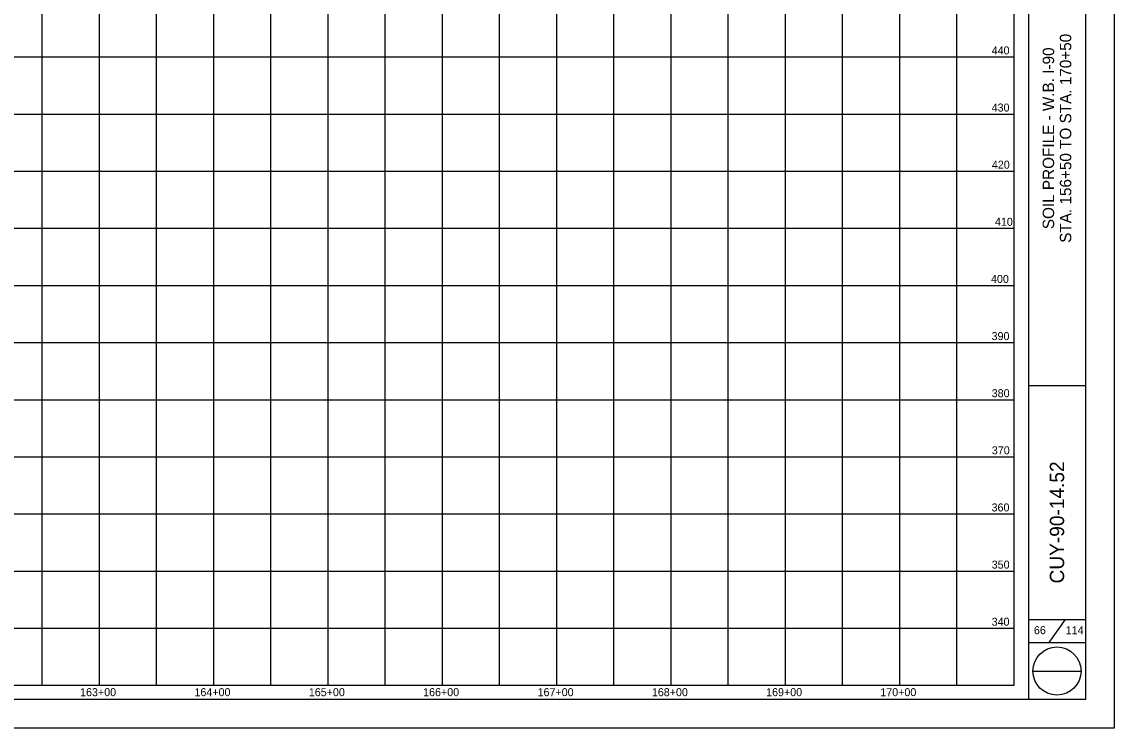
# Model space of a CAD drawing. Extents: x 2191396 to 2193315, y 665822 to 666922.
# Drawn here: x 2192360 to 2193315, y 665822 to 666440 of the extents above; entities that cross this region are included whole.
import ezdxf

# ---------------------------------------------------------------- set-up
doc = ezdxf.new("R2010")
doc.units = 0
for name, color, linetype in [('SH_Border', 7, 'Continuous'), ('SH_Cut_Line', 7, 'Continuous'), ('SH_Data', 7, 'Continuous'), ('SH_Major_Grid_Line', 7, 'Continuous')]:
    doc.layers.add(name, color=color, linetype=linetype)

msp = doc.modelspace()

# ---------------------------------------------------------------- linework, layer by layer
at = {"layer": 'SH_Border'}
for p, q in [((2193239.93, 666897.15), (2193239.93, 665847.15)), ((2193289.93, 666897.15), (2193289.93, 665847.15)), ((2193239.93, 666122.15), (2193289.93, 666122.15)), ((2193239.93, 665917.16), (2193289.93, 665917.16)), ((2193271.98, 665917.16), (2193257.88, 665897.16)), ((2193239.93, 665897.15), (2193289.93, 665897.15)), ((2193243.88, 665872.15), (2193285.99, 665872.15)), ((2193289.93, 665847.15), (2191714.94, 665847.15))]:
    msp.add_line(p, q, dxfattribs=at)
msp.add_circle((2193264.93, 665872.15), 21.05, dxfattribs=at)
at = {"layer": 'SH_Cut_Line'}
msp.add_lwpolyline([(2191614.94, 665822.15), (2191614.94, 666922.15), (2193314.94, 666922.15), (2193314.94, 665822.15), (2191614.94, 665822.15)], dxfattribs=at)
at = {"layer": 'SH_Data'}
for p, q in [((2193227.44, 665859.65), (2193227.44, 666859.65)), ((2191727.44, 665859.65), (2193227.44, 665859.65))]:
    msp.add_line(p, q, dxfattribs=at)
at = {"layer": 'SH_Major_Grid_Line'}
for p, q in [((2192377.44, 665859.65), (2192377.44, 666859.65)), ((2192427.44, 665859.65), (2192427.44, 666859.65)), ((2192477.44, 665859.65), (2192477.44, 666859.65)), ((2192527.44, 665859.65), (2192527.44, 666859.65)), ((2192577.44, 665859.65), (2192577.44, 666859.65)), ((2192627.44, 665859.65), (2192627.44, 666859.65)), ((2192677.44, 665859.65), (2192677.44, 666859.65)), ((2192727.44, 665859.65), (2192727.44, 666859.65)), ((2192777.44, 665859.65), (2192777.44, 666859.65)), ((2192827.44, 665859.65), (2192827.44, 666859.65)), ((2192877.44, 665859.65), (2192877.44, 666859.65)), ((2192927.44, 665859.65), (2192927.44, 666859.65)), ((2192977.44, 665859.65), (2192977.44, 666859.65)), ((2193027.44, 665859.65), (2193027.44, 666859.65)), ((2193077.44, 665859.65), (2193077.44, 666859.65)), ((2193127.44, 665859.65), (2193127.44, 666859.65)), ((2193177.44, 665859.65), (2193177.44, 666859.65)), ((2191727.44, 666409.65), (2193227.44, 666409.65)), ((2191727.44, 666359.65), (2193227.44, 666359.65)), ((2191727.44, 666309.65), (2193227.44, 666309.65)), ((2191727.44, 666259.65), (2193227.44, 666259.65)), ((2191727.44, 666209.65), (2193227.44, 666209.65)), ((2191727.44, 666159.65), (2193227.44, 666159.65)), ((2191727.44, 666109.65), (2193227.44, 666109.65)), ((2191727.44, 666059.65), (2193227.44, 666059.65)), ((2191727.44, 666009.65), (2193227.44, 666009.65)), ((2191727.44, 665959.65), (2193227.44, 665959.65)), ((2191727.44, 665909.65), (2193227.44, 665909.65))]:
    msp.add_line(p, q, dxfattribs=at)

# ---------------------------------------------------------------- texts
at = {"layer": 'SH_Data'}
for s, height, rotation, p in [('STA. 156+50 TO STA. 170+50', 10, 90, (2193277.44, 666246.99)), ('440', 7, 360, (2193207.85, 666411.81)), ('SOIL PROFILE - W.B. I-90', 10, 90, (2193262.44, 666258.88)), ('430', 7, 360, (2193207.79, 666361.81)), ('420', 7, 360, (2193208.01, 666311.81)), ('410', 7, 360, (2193210.66, 666261.81)), ('400', 7, 360, (2193207.24, 666211.81)), ('390', 7, 360, (2193207.74, 666161.81)), ('380', 7, 360, (2193207.85, 666111.81)), ('370', 7, 360, (2193207.96, 666061.81)), ('CUY-90-14.52', 12.5, 90, (2193271.18, 665948.79)), ('360', 7, 360, (2193207.74, 666011.81)), ('350', 7, 360, (2193207.85, 665961.81)), ('340', 7, 360, (2193207.79, 665911.81))]:
    msp.add_text(s, height=height, rotation=rotation, dxfattribs=at).set_placement(p)
for s, p in [('66', (2193244.78, 665904.4)), ('114', (2193272.57, 665904.4)), ('163+00', (2192410.57, 665850.16)), ('164+00', (2192510.6, 665850.16)), ('165+00', (2192610.63, 665850.16)), ('166+00', (2192710.57, 665850.16)), ('167+00', (2192810.68, 665850.16)), ('168+00', (2192910.63, 665850.16)), ('169+00', (2193010.57, 665850.16)), ('170+00', (2193110.41, 665850.16))]:
    msp.add_text(s, height=7, dxfattribs=at).set_placement(p)

doc.saveas('drawing.dxf')
